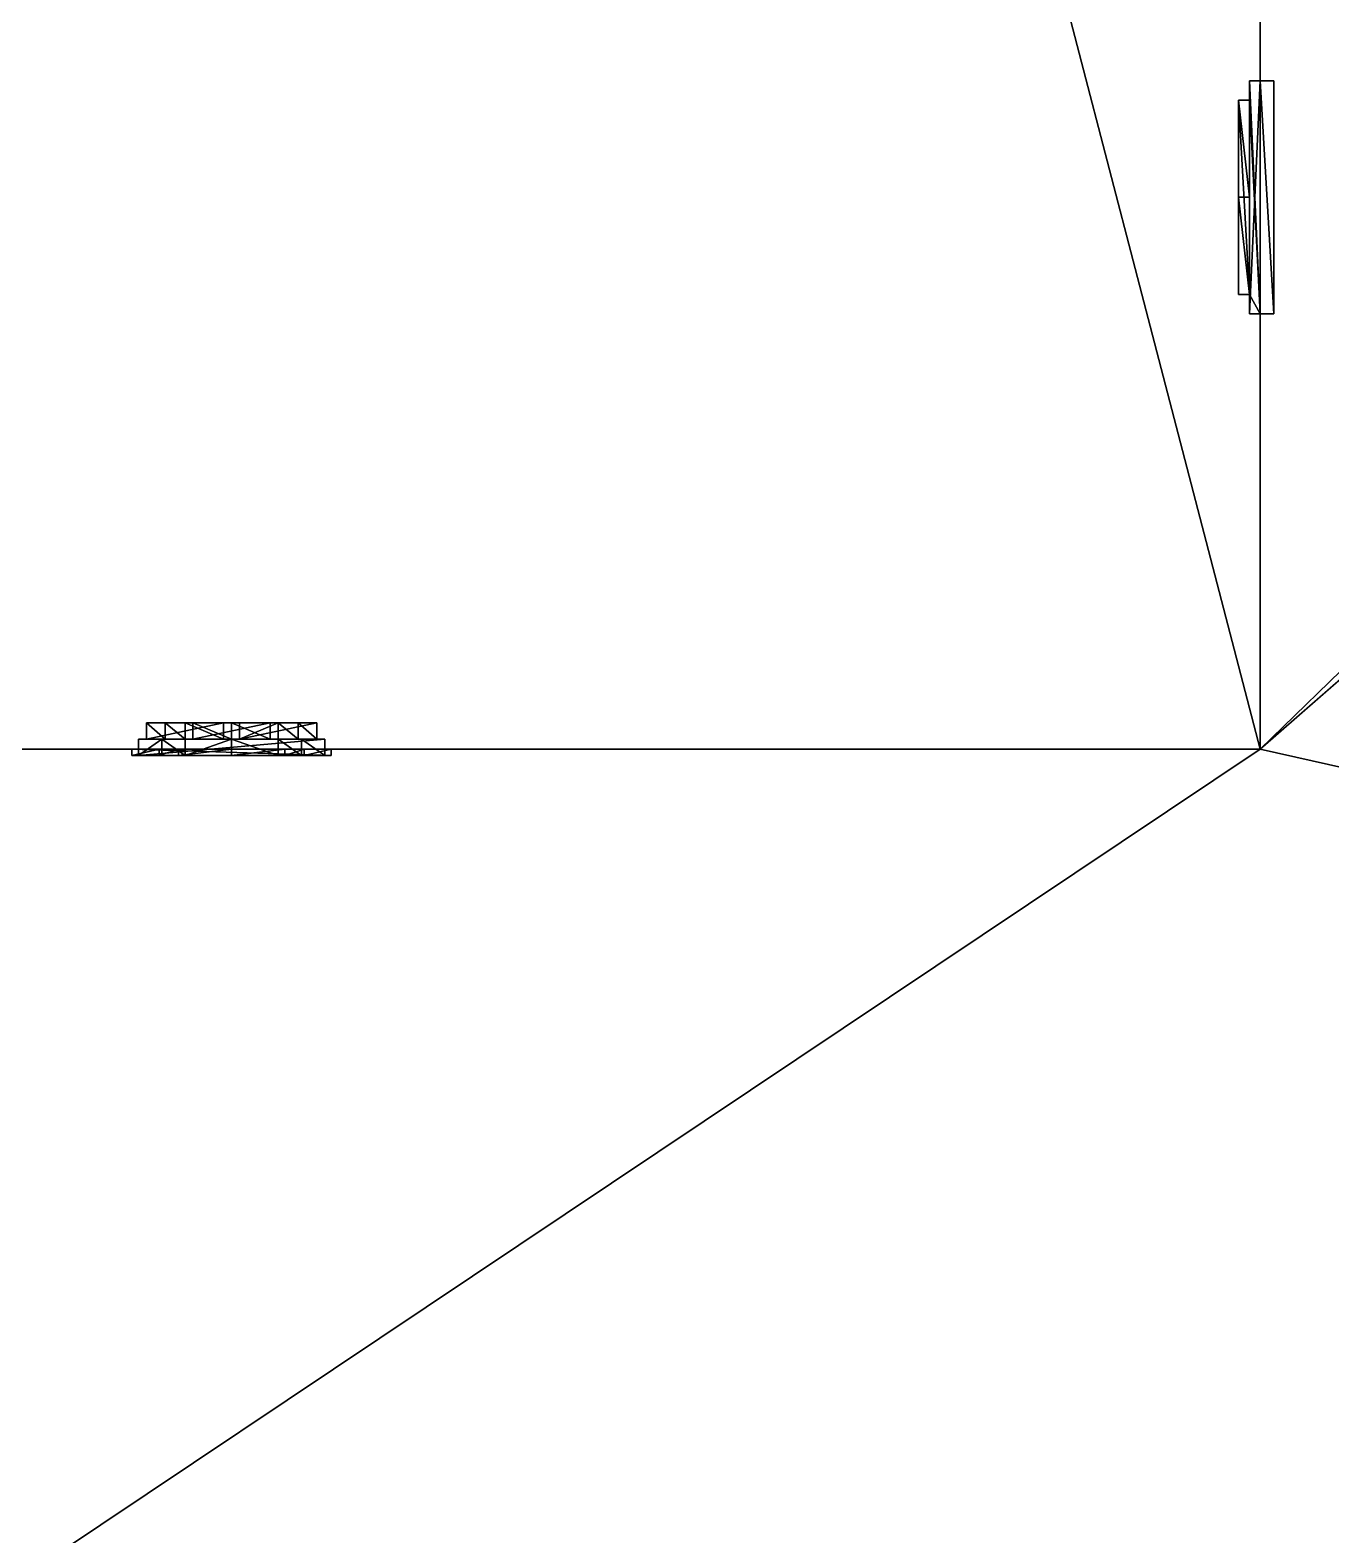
# Model space of a CAD drawing. Header units: metres. Extents: x -124 to 108, y 0 to 201.
# Drawn here: x 31.83 to 36.17, y 10.28 to 15.3 of the extents above; entities that cross this region are included whole.
import ezdxf

# ---------------------------------------------------------------- set-up
doc = ezdxf.new("R2010")
doc.units = ezdxf.units.M
doc.layers.get('0').update_dxf_attribs({"true_color": 0xff5454})

# ---------------------------------------------------------------- blocks, each defined once
blk = doc.blocks.new('door_ii')
for p, q in [((0, 2.0383), (0, 1.962)), ((0, 2.0383), (0, 2.0383, 0.046)), ((0, 1.962), (0, 2.0383, 0.046)), ((0.7777, 1.962), (0.7777, 2.0383)), ((0.7777, 2.0383), (0.7777, 2.0383, 0.046)), ((0.7777, 1.962), (0.7777, 2.0383, 0.046)), ((0.7777, 1.962, -0.0349), (0, 1.962, -0.0349)), ((0, 1.962, -0.0349), (0, 0, -0.0349)), ((0, 1.962), (0, 0)), ((0, 1.962), (0, 1.962, -0.0349)), ((0, 1.962), (0.7777, 1.962)), ((0.7777, 0, -0.0349), (0.7777, 1.962, -0.0349)), ((0.7777, 0), (0.7777, 1.962)), ((0.7777, 1.962), (0.7777, 1.962, -0.0349)), ((0.3889, 1.9314, -0.0714), (0.0643, 1.6068, -0.0714)), ((0.3889, 1.9314, -0.0349), (0.0643, 1.6068, -0.0349)), ((0.7134, 1.6068, -0.0714), (0.3889, 1.9314, -0.0714)), ((0.7134, 1.6068, -0.0349), (0.3889, 1.9314, -0.0349)), ((0.3889, 1.9314, -0.0714), (0.3889, 1.9314, -0.0349)), ((0.0643, 1.6068, -0.0714), (0.0643, 0, -0.0714)), ((0.0643, 1.6068, -0.0714), (0.0643, 1.6068, -0.0349)), ((0.0643, 1.6068, -0.0349), (0.0643, 0, -0.0349)), ((0.7134, 0, -0.0714), (0.7134, 1.6068, -0.0714)), ((0.7134, 0, -0.0349), (0.7134, 1.6068, -0.0349)), ((0.7134, 1.6068, -0.0714), (0.7134, 1.6068, -0.0349)), ((0, 0, -0.0349), (0.0643, 0, -0.0349)), ((0, 0), (0.7777, 0)), ((0, 0), (0, 0, -0.0349)), ((0.0643, 0, -0.0714), (0.0643, 0, -0.0349)), ((0.0643, 0, -0.0714), (0.7134, 0, -0.0714)), ((0.7134, 0, -0.0714), (0.7134, 0, -0.0349)), ((0.7134, 0, -0.0349), (0.7777, 0, -0.0349)), ((0.7777, 0), (0.7777, 0, -0.0349))]:
    blk.add_line(p, q)
at = {"color": 35, "true_color": 0x927150}
for p, q in [((0.7777, 2.0383), (0, 2.0383)), ((0.7777, 2.0383, 0.046), (0, 2.0383, 0.046))]:
    blk.add_line(p, q, dxfattribs=at)
at = {"color": 45, "true_color": 0xaa8f5f}
mesh = blk.add_polyface(dxfattribs=at)
corners = [(0, 2.0383), (0, 1.962), (0, 2.0383, 0.046)]
mesh.append_faces([[corners[k] for k in face] for face in [(0, 1, 2)]], dxfattribs={"color": 45})
mesh = blk.add_polyface(dxfattribs=at)
corners = [(0, 2.0383, 0.046), (0.7777, 2.0383), (0, 2.0383), (0.7777, 2.0383, 0.046)]
mesh.append_faces([[corners[k] for k in face] for face in [(0, 1, 2), (1, 0, 3)]], dxfattribs={"vtx0": -1, "color": 45})
at = {"color": 35, "true_color": 0x927150}
mesh = blk.add_polyface(dxfattribs=at)
corners = [(0.7777, 1.962), (0, 2.0383, 0.046), (0, 1.962), (0.7777, 2.0383, 0.046)]
mesh.append_faces([[corners[k] for k in face] for face in [(0, 1, 2), (1, 0, 3)]], dxfattribs={"vtx0": -1, "color": 35})
at = {"color": 45, "true_color": 0xaa8f5f}
mesh = blk.add_polyface(dxfattribs=at)
corners = [(0.7777, 2.0383, 0.046), (0.7777, 1.962), (0.7777, 2.0383)]
mesh.append_faces([[corners[k] for k in face] for face in [(0, 1, 2)]], dxfattribs={"color": 45})
mesh = blk.add_polyface(dxfattribs=at)
corners = [(0.7777, 0, -0.0349), (0.7134, 1.6068, -0.0349), (0.7134, 0, -0.0349), (0.0643, 0, -0.0349), (0, 1.962, -0.0349), (0, 0, -0.0349), (0.0643, 1.6068, -0.0349), (0.3889, 1.9314, -0.0349), (0.7777, 1.962, -0.0349)]
mesh.append_faces([[corners[k] for k in face] for face in [(0, 1, 2), (3, 4, 5)]], dxfattribs={"vtx0": -1, "color": 45})
mesh.append_faces([[corners[k] for k in face] for face in [(4, 7, 8), (8, 1, 0)]], dxfattribs={"vtx0": -1, "vtx1": -1, "color": 45})
mesh.append_faces([[corners[k] for k in face] for face in [(4, 3, 6), (4, 6, 7), (8, 7, 1)]], dxfattribs={"vtx0": -1, "vtx2": -1, "color": 45})
mesh = blk.add_polyface(dxfattribs=at)
corners = [(0.7777, 1.962), (0, 1.962, -0.0349), (0.7777, 1.962, -0.0349), (0, 1.962)]
mesh.append_faces([[corners[k] for k in face] for face in [(0, 1, 2), (1, 0, 3)]], dxfattribs={"vtx0": -1, "color": 45})
mesh = blk.add_polyface(dxfattribs=at)
corners = [(0, 1.962, -0.0349), (0, 0), (0, 0, -0.0349), (0, 1.962)]
mesh.append_faces([[corners[k] for k in face] for face in [(0, 1, 2), (1, 0, 3)]], dxfattribs={"vtx0": -1, "color": 45})
mesh = blk.add_polyface(dxfattribs=at)
corners = [(0.7777, 1.962), (0.7777, 0, -0.0349), (0.7777, 0), (0.7777, 1.962, -0.0349)]
mesh.append_faces([[corners[k] for k in face] for face in [(0, 1, 2), (1, 0, 3)]], dxfattribs={"vtx0": -1, "color": 45})
mesh = blk.add_polyface(dxfattribs=at)
corners = [(0.3889, 1.9314, -0.0714), (0.0643, 1.6068, -0.0349), (0.0643, 1.6068, -0.0714), (0.3889, 1.9314, -0.0349)]
mesh.append_faces([[corners[k] for k in face] for face in [(0, 1, 2), (1, 0, 3)]], dxfattribs={"vtx0": -1, "color": 45})
at = {"color": 28, "true_color": 0x130f0a}
mesh = blk.add_polyface(dxfattribs=at)
corners = [(0.7134, 0, -0.0714), (0.0643, 1.6068, -0.0714), (0.0643, 0, -0.0714), (0.3889, 1.9314, -0.0714), (0.7134, 1.6068, -0.0714)]
mesh.append_faces([[corners[k] for k in face] for face in [(0, 1, 2), (3, 0, 4)]], dxfattribs={"vtx0": -1, "color": 28})
mesh.append_faces([[corners[k] for k in face] for face in [(1, 0, 3)]], dxfattribs={"vtx0": -1, "vtx1": -1, "color": 28})
at = {"color": 45, "true_color": 0xaa8f5f}
mesh = blk.add_polyface(dxfattribs=at)
corners = [(0.3889, 1.9314, -0.0349), (0.7134, 1.6068, -0.0714), (0.7134, 1.6068, -0.0349), (0.3889, 1.9314, -0.0714)]
mesh.append_faces([[corners[k] for k in face] for face in [(0, 1, 2), (1, 0, 3)]], dxfattribs={"vtx0": -1, "color": 45})
mesh = blk.add_polyface(dxfattribs=at)
corners = [(0.0643, 1.6068, -0.0714), (0.0643, 0, -0.0349), (0.0643, 0, -0.0714), (0.0643, 1.6068, -0.0349)]
mesh.append_faces([[corners[k] for k in face] for face in [(0, 1, 2), (1, 0, 3)]], dxfattribs={"vtx0": -1, "color": 45})
mesh = blk.add_polyface(dxfattribs=at)
corners = [(0.7134, 1.6068, -0.0349), (0.7134, 0, -0.0714), (0.7134, 0, -0.0349), (0.7134, 1.6068, -0.0714)]
mesh.append_faces([[corners[k] for k in face] for face in [(0, 1, 2), (1, 0, 3)]], dxfattribs={"vtx0": -1, "color": 45})
mesh = blk.add_polyface(dxfattribs=at)
corners = [(0, 0), (0.0643, 0, -0.0349), (0, 0, -0.0349), (0.7134, 0, -0.0349), (0.7777, 0, -0.0349), (0.7777, 0), (0.7134, 0, -0.0714), (0.0643, 0, -0.0714)]
mesh.append_faces([[corners[k] for k in face] for face in [(0, 1, 2), (4, 0, 5), (1, 6, 7)]], dxfattribs={"vtx0": -1, "color": 45})
mesh.append_faces([[corners[k] for k in face] for face in [(3, 0, 4), (6, 1, 3)]], dxfattribs={"vtx0": -1, "vtx1": -1, "color": 45})
mesh.append_faces([[corners[k] for k in face] for face in [(1, 0, 3)]], dxfattribs={"vtx0": -1, "vtx1": -1, "vtx2": -1, "color": 45})
blk = doc.blocks.new('window_i')
for p, q in [((0.3326, 1.5005, 0.0217), (0.1553, 1.3478, 0.0217)), ((0.3326, 1.5005), (0.1553, 1.3478)), ((0.1773, 1.3377, 0.0217), (0.3326, 1.4714, 0.0217)), ((0.1773, 1.3377, -0.0332), (0.3326, 1.4714, -0.0332)), ((0.5099, 1.3478, 0.0217), (0.3326, 1.5005, 0.0217)), ((0.5099, 1.3478), (0.3326, 1.5005)), ((0.3326, 1.5005), (0.3326, 1.5005, 0.0217)), ((0.3326, 1.4714, 0.0217), (0.4879, 1.3377, 0.0217)), ((0.3326, 1.4714, 0.0217), (0.3326, 1.4714, -0.0332)), ((0.3326, 1.4714, -0.0332), (0.4879, 1.3377, -0.0332)), ((0.3326, 1.4364, -0.0881), (0.2038, 1.3256, -0.0881)), ((0.3326, 1.4364, -0.0332), (0.2038, 1.3256, -0.0332)), ((0.4614, 1.3256, -0.0332), (0.3326, 1.4364, -0.0332)), ((0.3326, 1.4364, -0.0332), (0.3326, 1.4364, -0.0881)), ((0.4614, 1.3256, -0.0881), (0.3326, 1.4364, -0.0881)), ((0.1553, 1.3478, 0.0217), (0.1553, 1.1242, 0.0217)), ((0.1553, 1.3478), (0.1553, 1.1242)), ((0.1553, 1.3478), (0.1553, 1.3478, 0.0217)), ((0.1773, 1.3377, 0.0217), (0.1773, 1.1022, 0.0217)), ((0.1773, 1.3377, 0.0217), (0.1773, 1.3377, -0.0332)), ((0.1773, 1.3377, -0.0332), (0.1773, 1.1022, -0.0332)), ((0.2038, 1.3256, -0.0881), (0.2038, 1.1287, -0.0881)), ((0.2038, 1.3256, -0.0332), (0.2038, 1.1287, -0.0332)), ((0.2038, 1.3256, -0.0332), (0.2038, 1.3256, -0.0881)), ((0.4614, 1.3256, -0.0332), (0.4614, 1.3256, -0.0881)), ((0.4614, 1.1287, -0.0332), (0.4614, 1.3256, -0.0332)), ((0.4614, 1.1287, -0.0881), (0.4614, 1.3256, -0.0881)), ((0.4879, 1.1022, 0.0217), (0.4879, 1.3377, 0.0217)), ((0.4879, 1.3377, 0.0217), (0.4879, 1.3377, -0.0332)), ((0.4879, 1.1022, -0.0332), (0.4879, 1.3377, -0.0332)), ((0.5099, 1.1242, 0.0217), (0.5099, 1.3478, 0.0217)), ((0.5099, 1.1242), (0.5099, 1.3478)), ((0.5099, 1.3478), (0.5099, 1.3478, 0.0217)), ((0.0905, 1.1242), (0, 1.0337)), ((0.0905, 1.1242, 0.0217), (0, 1.0337, 0.0217)), ((0.0905, 1.1242), (0.0905, 1.1242, 0.0217)), ((0.1553, 1.1242), (0.0905, 1.1242)), ((0.1553, 1.1242, 0.0217), (0.0905, 1.1242, 0.0217)), ((0.1553, 1.1242), (0.1553, 1.1242, 0.0217)), ((0.2038, 1.1287, -0.0332), (0.4614, 1.1287, -0.0332)), ((0.2038, 1.1287, -0.0881), (0.4614, 1.1287, -0.0881)), ((0.2038, 1.1287, -0.0332), (0.2038, 1.1287, -0.0881)), ((0.4614, 1.1287, -0.0332), (0.4614, 1.1287, -0.0881)), ((0.5747, 1.1242, 0.0217), (0.5099, 1.1242, 0.0217)), ((0.5099, 1.1242), (0.5099, 1.1242, 0.0217)), ((0.5747, 1.1242), (0.5099, 1.1242)), ((0.6652, 1.0337, 0.0217), (0.5747, 1.1242, 0.0217)), ((0.5747, 1.1242), (0.5747, 1.1242, 0.0217)), ((0.6652, 1.0337), (0.5747, 1.1242)), ((0.0997, 1.1022, 0.0217), (0.022, 1.0246, 0.0217)), ((0.0997, 1.1022, -0.0332), (0.022, 1.0246, -0.0332)), ((0.1106, 1.0757, -0.0881), (0.0485, 1.0136, -0.0881)), ((0.1106, 1.0757, -0.0332), (0.0485, 1.0136, -0.0332)), ((0.1773, 1.1022, 0.0217), (0.0997, 1.1022, 0.0217)), ((0.1773, 1.1022, -0.0332), (0.0997, 1.1022, -0.0332)), ((0.0997, 1.1022, 0.0217), (0.0997, 1.1022, -0.0332)), ((0.1773, 1.0757, -0.0332), (0.1106, 1.0757, -0.0332)), ((0.1106, 1.0757, -0.0332), (0.1106, 1.0757, -0.0881)), ((0.1773, 1.0757, -0.0881), (0.1106, 1.0757, -0.0881)), ((0.1773, 1.1022, 0.0217), (0.1773, 1.1022, -0.0332)), ((0.1773, 1.0757, -0.0332), (0.1773, 1.0757, -0.0881)), ((0.3061, 1.0757, -0.0881), (0.1773, 1.0757, -0.0881)), ((0.3061, 1.0757, -0.0332), (0.1773, 1.0757, -0.0332)), ((0.3061, 0.1236, -0.0881), (0.3061, 1.0757, -0.0881)), ((0.3061, 1.0757, -0.0332), (0.3061, 1.0757, -0.0881)), ((0.3061, 0.1236, -0.0332), (0.3061, 1.0757, -0.0332)), ((0.3591, 1.0757, -0.0881), (0.3591, 0.1236, -0.0881)), ((0.3591, 1.0757, -0.0332), (0.3591, 1.0757, -0.0881)), ((0.4879, 1.0757, -0.0881), (0.3591, 1.0757, -0.0881)), ((0.4879, 1.0757, -0.0332), (0.3591, 1.0757, -0.0332)), ((0.5656, 1.1022, 0.0217), (0.4879, 1.1022, 0.0217)), ((0.4879, 1.1022, 0.0217), (0.4879, 1.1022, -0.0332)), ((0.5656, 1.1022, -0.0332), (0.4879, 1.1022, -0.0332)), ((0.5546, 1.0757, -0.0881), (0.4879, 1.0757, -0.0881)), ((0.4879, 1.0757, -0.0332), (0.4879, 1.0757, -0.0881)), ((0.5546, 1.0757, -0.0332), (0.4879, 1.0757, -0.0332)), ((0.6167, 1.0136, -0.0332), (0.5546, 1.0757, -0.0332)), ((0.5546, 1.0757, -0.0332), (0.5546, 1.0757, -0.0881)), ((0.6167, 1.0136, -0.0881), (0.5546, 1.0757, -0.0881)), ((0.5656, 1.1022, 0.0217), (0.6432, 1.0246, 0.0217)), ((0.5656, 1.1022, 0.0217), (0.5656, 1.1022, -0.0332)), ((0.5656, 1.1022, -0.0332), (0.6432, 1.0246, -0.0332)), ((0, 1.0337), (0, 1.0337, 0.0217)), ((0, 1.0337, 0.0217), (0, 0, 0.0217)), ((0, 1.0337), (0, 0)), ((0.022, 1.0246, 0.0217), (0.022, 0.0971, 0.0217)), ((0.022, 1.0246, 0.0217), (0.022, 1.0246, -0.0332)), ((0.022, 1.0246, -0.0332), (0.022, 0.0971, -0.0332)), ((0.0485, 1.0136, -0.0881), (0.0485, 0.1236, -0.0881)), ((0.0485, 1.0136, -0.0332), (0.0485, 1.0136, -0.0881)), ((0.0485, 1.0136, -0.0332), (0.0485, 0.1236, -0.0332)), ((0.6167, 1.0136, -0.0332), (0.6167, 1.0136, -0.0881)), ((0.6167, 0.1236, -0.0332), (0.6167, 1.0136, -0.0332)), ((0.6167, 0.1236, -0.0881), (0.6167, 1.0136, -0.0881)), ((0.6432, 0.0971, 0.0217), (0.6432, 1.0246, 0.0217)), ((0.6432, 1.0246, 0.0217), (0.6432, 1.0246, -0.0332)), ((0.6432, 0.0971, -0.0332), (0.6432, 1.0246, -0.0332)), ((0.6652, 0, 0.0217), (0.6652, 1.0337, 0.0217)), ((0.6652, 0), (0.6652, 1.0337)), ((0.6652, 1.0337), (0.6652, 1.0337, 0.0217)), ((0.0485, 0.1236, -0.0881), (0.3061, 0.1236, -0.0881)), ((0.0485, 0.1236, -0.0332), (0.3061, 0.1236, -0.0332)), ((0.0485, 0.1236, -0.0332), (0.0485, 0.1236, -0.0881)), ((0.3061, 0.1236, -0.0332), (0.3061, 0.1236, -0.0881)), ((0.3591, 0.1236, -0.0332), (0.3591, 0.1236, -0.0881)), ((0.3591, 0.1236, -0.0881), (0.6167, 0.1236, -0.0881)), ((0.3591, 0.1236, -0.0332), (0.6167, 0.1236, -0.0332)), ((0.6167, 0.1236, -0.0332), (0.6167, 0.1236, -0.0881)), ((0.022, 0.0971, 0.0217), (0.6432, 0.0971, 0.0217)), ((0.022, 0.0971, 0.0217), (0.022, 0.0971, -0.0332)), ((0.022, 0.0971, -0.0332), (0.6432, 0.0971, -0.0332)), ((0.6432, 0.0971, 0.0217), (0.6432, 0.0971, -0.0332)), ((0, 0, 0.0217), (0.6652, 0, 0.0217)), ((0, 0), (0, 0, 0.0217)), ((0, 0), (0.6652, 0)), ((0.6652, 0), (0.6652, 0, 0.0217))]:
    blk.add_line(p, q)
at = {"color": 29, "true_color": 0x423123}
blk.add_line((0.3591, 1.0757, -0.0332), (0.3591, 0.1236, -0.0332), dxfattribs=at)
at = {"color": 45, "true_color": 0xaa8f5f}
mesh = blk.add_polyface(dxfattribs=at)
corners = [(0, 0, 0.0217), (0.022, 0.0971, 0.0217), (0, 1.0337, 0.0217), (0.6652, 0, 0.0217), (0.6432, 0.0971, 0.0217), (0.6432, 1.0246, 0.0217), (0.4879, 1.1022, 0.0217), (0.5099, 1.1242, 0.0217), (0.4879, 1.3377, 0.0217), (0.5656, 1.1022, 0.0217), (0.5747, 1.1242, 0.0217), (0.6652, 1.0337, 0.0217), (0.022, 1.0246, 0.0217), (0.0905, 1.1242, 0.0217), (0.0997, 1.1022, 0.0217), (0.1553, 1.1242, 0.0217), (0.1773, 1.1022, 0.0217), (0.1553, 1.3478, 0.0217), (0.1773, 1.3377, 0.0217), (0.3326, 1.5005, 0.0217), (0.3326, 1.4714, 0.0217), (0.5099, 1.3478, 0.0217)]
mesh.append_faces([[corners[k] for k in face] for face in [(0, 1, 2), (1, 3, 4), (4, 3, 5), (6, 7, 8), (7, 9, 10), (10, 5, 11), (11, 5, 3), (2, 12, 13), (12, 2, 1), (13, 14, 15), (15, 16, 17), (17, 18, 19), (19, 8, 21), (21, 8, 7)]], dxfattribs={"vtx0": -1, "vtx1": -1, "color": 45})
mesh.append_faces([[corners[k] for k in face] for face in [(1, 0, 3), (7, 6, 9), (10, 9, 5), (13, 12, 14), (15, 14, 16), (17, 16, 18), (19, 18, 20), (19, 20, 8)]], dxfattribs={"vtx0": -1, "vtx2": -1, "color": 45})
at = {"color": 29, "true_color": 0x423123}
mesh = blk.add_polyface(dxfattribs=at)
corners = [(0.0485, 1.0136, -0.0332), (0.0997, 1.1022, -0.0332), (0.022, 1.0246, -0.0332), (0.1106, 1.0757, -0.0332), (0.1773, 1.1022, -0.0332), (0.1773, 1.0757, -0.0332), (0.3061, 1.0757, -0.0332), (0.2038, 1.1287, -0.0332), (0.1773, 1.3377, -0.0332), (0.4614, 1.1287, -0.0332), (0.3591, 1.0757, -0.0332), (0.3591, 0.1236, -0.0332), (0.4879, 1.0757, -0.0332), (0.4614, 1.3256, -0.0332), (0.022, 0.0971, -0.0332), (0.0485, 0.1236, -0.0332), (0.6432, 0.0971, -0.0332), (0.3061, 0.1236, -0.0332), (0.6167, 0.1236, -0.0332), (0.6167, 1.0136, -0.0332), (0.5546, 1.0757, -0.0332), (0.4879, 1.1022, -0.0332), (0.5656, 1.1022, -0.0332), (0.6432, 1.0246, -0.0332), (0.2038, 1.3256, -0.0332), (0.3326, 1.4714, -0.0332), (0.3326, 1.4364, -0.0332), (0.4879, 1.3377, -0.0332)]
mesh.append_faces([[corners[k] for k in face] for face in [(1, 3, 4), (4, 7, 8), (7, 6, 9), (10, 6, 11), (9, 12, 13), (14, 15, 2), (15, 16, 17), (17, 11, 6), (11, 16, 18), (18, 16, 19), (20, 21, 12), (21, 20, 22), (22, 19, 23), (23, 19, 16), (8, 24, 25), (24, 8, 7), (25, 13, 27), (27, 12, 21)]], dxfattribs={"vtx0": -1, "vtx1": -1, "color": 29})
mesh.append_faces([[corners[k] for k in face] for face in [(4, 6, 7), (9, 6, 10), (17, 16, 11), (27, 13, 12)]], dxfattribs={"vtx0": -1, "vtx1": -1, "vtx2": -1, "color": 29})
mesh.append_faces([[corners[k] for k in face] for face in [(0, 1, 2), (1, 0, 3), (4, 3, 5), (4, 5, 6), (9, 10, 12), (15, 14, 16), (2, 15, 0), (22, 20, 19), (25, 24, 26), (25, 26, 13)]], dxfattribs={"vtx0": -1, "vtx2": -1, "color": 29})
at = {"color": 45, "true_color": 0xaa8f5f}
mesh = blk.add_polyface(dxfattribs=at)
corners = [(0.1553, 1.3478, 0.0217), (0.3326, 1.5005), (0.1553, 1.3478), (0.3326, 1.5005, 0.0217)]
mesh.append_faces([[corners[k] for k in face] for face in [(0, 1, 2), (1, 0, 3)]], dxfattribs={"vtx0": -1, "color": 45})
mesh = blk.add_polyface(dxfattribs=at)
corners = [(0.3326, 1.4714, -0.0332), (0.1773, 1.3377, 0.0217), (0.1773, 1.3377, -0.0332), (0.3326, 1.4714, 0.0217)]
mesh.append_faces([[corners[k] for k in face] for face in [(0, 1, 2), (1, 0, 3)]], dxfattribs={"vtx0": -1, "color": 45})
mesh = blk.add_polyface(dxfattribs=at)
corners = [(0.3326, 1.5005, 0.0217), (0.5099, 1.3478), (0.3326, 1.5005), (0.5099, 1.3478, 0.0217)]
mesh.append_faces([[corners[k] for k in face] for face in [(0, 1, 2), (1, 0, 3)]], dxfattribs={"vtx0": -1, "color": 45})
mesh = blk.add_polyface(dxfattribs=at)
corners = [(0.4879, 1.3377, 0.0217), (0.3326, 1.4714, -0.0332), (0.4879, 1.3377, -0.0332), (0.3326, 1.4714, 0.0217)]
mesh.append_faces([[corners[k] for k in face] for face in [(0, 1, 2), (1, 0, 3)]], dxfattribs={"vtx0": -1, "color": 45})
at = {"color": 28, "true_color": 0x130f0a}
mesh = blk.add_polyface(dxfattribs=at)
corners = [(0.4614, 1.1287, -0.0881), (0.2038, 1.3256, -0.0881), (0.2038, 1.1287, -0.0881), (0.3326, 1.4364, -0.0881), (0.4614, 1.3256, -0.0881)]
mesh.append_faces([[corners[k] for k in face] for face in [(0, 1, 2), (3, 0, 4)]], dxfattribs={"vtx0": -1, "color": 28})
mesh.append_faces([[corners[k] for k in face] for face in [(1, 0, 3)]], dxfattribs={"vtx0": -1, "vtx1": -1, "color": 28})
at = {"color": 29, "true_color": 0x423123}
mesh = blk.add_polyface(dxfattribs=at)
corners = [(0.3326, 1.4364, -0.0332), (0.2038, 1.3256, -0.0881), (0.3326, 1.4364, -0.0881), (0.2038, 1.3256, -0.0332)]
mesh.append_faces([[corners[k] for k in face] for face in [(0, 1, 2), (1, 0, 3)]], dxfattribs={"vtx0": -1, "color": 29})
mesh = blk.add_polyface(dxfattribs=at)
corners = [(0.4614, 1.3256, -0.0332), (0.3326, 1.4364, -0.0881), (0.4614, 1.3256, -0.0881), (0.3326, 1.4364, -0.0332)]
mesh.append_faces([[corners[k] for k in face] for face in [(0, 1, 2), (1, 0, 3)]], dxfattribs={"vtx0": -1, "color": 29})
at = {"color": 45, "true_color": 0xaa8f5f}
mesh = blk.add_polyface(dxfattribs=at)
corners = [(0.1553, 1.3478, 0.0217), (0.1553, 1.1242), (0.1553, 1.1242, 0.0217), (0.1553, 1.3478)]
mesh.append_faces([[corners[k] for k in face] for face in [(0, 1, 2), (1, 0, 3)]], dxfattribs={"vtx0": -1, "color": 45})
mesh = blk.add_polyface(dxfattribs=at)
corners = [(0.1773, 1.3377, -0.0332), (0.1773, 1.1022, 0.0217), (0.1773, 1.1022, -0.0332), (0.1773, 1.3377, 0.0217)]
mesh.append_faces([[corners[k] for k in face] for face in [(0, 1, 2), (1, 0, 3)]], dxfattribs={"vtx0": -1, "color": 45})
at = {"color": 29, "true_color": 0x423123}
mesh = blk.add_polyface(dxfattribs=at)
corners = [(0.2038, 1.3256, -0.0881), (0.2038, 1.1287, -0.0332), (0.2038, 1.1287, -0.0881), (0.2038, 1.3256, -0.0332)]
mesh.append_faces([[corners[k] for k in face] for face in [(0, 1, 2), (1, 0, 3)]], dxfattribs={"vtx0": -1, "color": 29})
mesh = blk.add_polyface(dxfattribs=at)
corners = [(0.4614, 1.3256, -0.0332), (0.4614, 1.1287, -0.0881), (0.4614, 1.1287, -0.0332), (0.4614, 1.3256, -0.0881)]
mesh.append_faces([[corners[k] for k in face] for face in [(0, 1, 2), (1, 0, 3)]], dxfattribs={"vtx0": -1, "color": 29})
at = {"color": 45, "true_color": 0xaa8f5f}
mesh = blk.add_polyface(dxfattribs=at)
corners = [(0.4879, 1.3377, 0.0217), (0.4879, 1.1022, -0.0332), (0.4879, 1.1022, 0.0217), (0.4879, 1.3377, -0.0332)]
mesh.append_faces([[corners[k] for k in face] for face in [(0, 1, 2), (1, 0, 3)]], dxfattribs={"vtx0": -1, "color": 45})
mesh = blk.add_polyface(dxfattribs=at)
corners = [(0.5099, 1.3478), (0.5099, 1.1242, 0.0217), (0.5099, 1.1242), (0.5099, 1.3478, 0.0217)]
mesh.append_faces([[corners[k] for k in face] for face in [(0, 1, 2), (1, 0, 3)]], dxfattribs={"vtx0": -1, "color": 45})
mesh = blk.add_polyface(dxfattribs=at)
corners = [(0, 1.0337, 0.0217), (0.0905, 1.1242), (0, 1.0337), (0.0905, 1.1242, 0.0217)]
mesh.append_faces([[corners[k] for k in face] for face in [(0, 1, 2), (1, 0, 3)]], dxfattribs={"vtx0": -1, "color": 45})
mesh = blk.add_polyface(dxfattribs=at)
corners = [(0.0905, 1.1242, 0.0217), (0.1553, 1.1242), (0.0905, 1.1242), (0.1553, 1.1242, 0.0217)]
mesh.append_faces([[corners[k] for k in face] for face in [(0, 1, 2), (1, 0, 3)]], dxfattribs={"vtx0": -1, "color": 45})
at = {"color": 29, "true_color": 0x423123}
mesh = blk.add_polyface(dxfattribs=at)
corners = [(0.2038, 1.1287, -0.0332), (0.4614, 1.1287, -0.0881), (0.2038, 1.1287, -0.0881), (0.4614, 1.1287, -0.0332)]
mesh.append_faces([[corners[k] for k in face] for face in [(0, 1, 2), (1, 0, 3)]], dxfattribs={"vtx0": -1, "color": 29})
at = {"color": 45, "true_color": 0xaa8f5f}
mesh = blk.add_polyface(dxfattribs=at)
corners = [(0.5099, 1.1242, 0.0217), (0.5747, 1.1242), (0.5099, 1.1242), (0.5747, 1.1242, 0.0217)]
mesh.append_faces([[corners[k] for k in face] for face in [(0, 1, 2), (1, 0, 3)]], dxfattribs={"vtx0": -1, "color": 45})
mesh = blk.add_polyface(dxfattribs=at)
corners = [(0.5747, 1.1242, 0.0217), (0.6652, 1.0337), (0.5747, 1.1242), (0.6652, 1.0337, 0.0217)]
mesh.append_faces([[corners[k] for k in face] for face in [(0, 1, 2), (1, 0, 3)]], dxfattribs={"vtx0": -1, "color": 45})
mesh = blk.add_polyface(dxfattribs=at)
corners = [(0.0997, 1.1022, -0.0332), (0.022, 1.0246, 0.0217), (0.022, 1.0246, -0.0332), (0.0997, 1.1022, 0.0217)]
mesh.append_faces([[corners[k] for k in face] for face in [(0, 1, 2), (1, 0, 3)]], dxfattribs={"vtx0": -1, "color": 45})
at = {"color": 28, "true_color": 0x130f0a}
mesh = blk.add_polyface(dxfattribs=at)
corners = [(0.3061, 0.1236, -0.0881), (0.0485, 1.0136, -0.0881), (0.0485, 0.1236, -0.0881), (0.1106, 1.0757, -0.0881), (0.1773, 1.0757, -0.0881), (0.3061, 1.0757, -0.0881)]
mesh.append_faces([[corners[k] for k in face] for face in [(0, 1, 2), (4, 0, 5)]], dxfattribs={"vtx0": -1, "color": 28})
mesh.append_faces([[corners[k] for k in face] for face in [(1, 0, 3), (3, 0, 4)]], dxfattribs={"vtx0": -1, "vtx1": -1, "color": 28})
at = {"color": 29, "true_color": 0x423123}
mesh = blk.add_polyface(dxfattribs=at)
corners = [(0.1106, 1.0757, -0.0332), (0.0485, 1.0136, -0.0881), (0.1106, 1.0757, -0.0881), (0.0485, 1.0136, -0.0332)]
mesh.append_faces([[corners[k] for k in face] for face in [(0, 1, 2), (1, 0, 3)]], dxfattribs={"vtx0": -1, "color": 29})
at = {"color": 45, "true_color": 0xaa8f5f}
mesh = blk.add_polyface(dxfattribs=at)
corners = [(0.1773, 1.1022, 0.0217), (0.0997, 1.1022, -0.0332), (0.1773, 1.1022, -0.0332), (0.0997, 1.1022, 0.0217)]
mesh.append_faces([[corners[k] for k in face] for face in [(0, 1, 2), (1, 0, 3)]], dxfattribs={"vtx0": -1, "color": 45})
at = {"color": 29, "true_color": 0x423123}
mesh = blk.add_polyface(dxfattribs=at)
corners = [(0.1773, 1.0757, -0.0332), (0.1106, 1.0757, -0.0881), (0.1773, 1.0757, -0.0881), (0.1106, 1.0757, -0.0332)]
mesh.append_faces([[corners[k] for k in face] for face in [(0, 1, 2), (1, 0, 3)]], dxfattribs={"vtx0": -1, "color": 29})
mesh = blk.add_polyface(dxfattribs=at)
corners = [(0.3061, 1.0757, -0.0332), (0.1773, 1.0757, -0.0881), (0.3061, 1.0757, -0.0881), (0.1773, 1.0757, -0.0332)]
mesh.append_faces([[corners[k] for k in face] for face in [(0, 1, 2), (1, 0, 3)]], dxfattribs={"vtx0": -1, "color": 29})
mesh = blk.add_polyface(dxfattribs=at)
corners = [(0.3061, 1.0757, -0.0332), (0.3061, 0.1236, -0.0881), (0.3061, 0.1236, -0.0332), (0.3061, 1.0757, -0.0881)]
mesh.append_faces([[corners[k] for k in face] for face in [(0, 1, 2), (1, 0, 3)]], dxfattribs={"vtx0": -1, "color": 29})
mesh = blk.add_polyface(dxfattribs=at)
corners = [(0.3591, 1.0757, -0.0881), (0.3591, 0.1236, -0.0332), (0.3591, 0.1236, -0.0881), (0.3591, 1.0757, -0.0332)]
mesh.append_faces([[corners[k] for k in face] for face in [(0, 1, 2), (1, 0, 3)]], dxfattribs={"vtx0": -1, "color": 29})
at = {"color": 28, "true_color": 0x130f0a}
mesh = blk.add_polyface(dxfattribs=at)
corners = [(0.6167, 0.1236, -0.0881), (0.3591, 1.0757, -0.0881), (0.3591, 0.1236, -0.0881), (0.4879, 1.0757, -0.0881), (0.5546, 1.0757, -0.0881), (0.6167, 1.0136, -0.0881)]
mesh.append_faces([[corners[k] for k in face] for face in [(0, 1, 2), (4, 0, 5)]], dxfattribs={"vtx0": -1, "color": 28})
mesh.append_faces([[corners[k] for k in face] for face in [(1, 0, 3), (3, 0, 4)]], dxfattribs={"vtx0": -1, "vtx1": -1, "color": 28})
at = {"color": 29, "true_color": 0x423123}
mesh = blk.add_polyface(dxfattribs=at)
corners = [(0.4879, 1.0757, -0.0881), (0.3591, 1.0757, -0.0332), (0.3591, 1.0757, -0.0881), (0.4879, 1.0757, -0.0332)]
mesh.append_faces([[corners[k] for k in face] for face in [(0, 1, 2), (1, 0, 3)]], dxfattribs={"vtx0": -1, "color": 29})
at = {"color": 45, "true_color": 0xaa8f5f}
mesh = blk.add_polyface(dxfattribs=at)
corners = [(0.5656, 1.1022, 0.0217), (0.4879, 1.1022, -0.0332), (0.5656, 1.1022, -0.0332), (0.4879, 1.1022, 0.0217)]
mesh.append_faces([[corners[k] for k in face] for face in [(0, 1, 2), (1, 0, 3)]], dxfattribs={"vtx0": -1, "color": 45})
at = {"color": 29, "true_color": 0x423123}
mesh = blk.add_polyface(dxfattribs=at)
corners = [(0.5546, 1.0757, -0.0332), (0.4879, 1.0757, -0.0881), (0.5546, 1.0757, -0.0881), (0.4879, 1.0757, -0.0332)]
mesh.append_faces([[corners[k] for k in face] for face in [(0, 1, 2), (1, 0, 3)]], dxfattribs={"vtx0": -1, "color": 29})
mesh = blk.add_polyface(dxfattribs=at)
corners = [(0.6167, 1.0136, -0.0332), (0.5546, 1.0757, -0.0881), (0.6167, 1.0136, -0.0881), (0.5546, 1.0757, -0.0332)]
mesh.append_faces([[corners[k] for k in face] for face in [(0, 1, 2), (1, 0, 3)]], dxfattribs={"vtx0": -1, "color": 29})
at = {"color": 45, "true_color": 0xaa8f5f}
mesh = blk.add_polyface(dxfattribs=at)
corners = [(0.6432, 1.0246, 0.0217), (0.5656, 1.1022, -0.0332), (0.6432, 1.0246, -0.0332), (0.5656, 1.1022, 0.0217)]
mesh.append_faces([[corners[k] for k in face] for face in [(0, 1, 2), (1, 0, 3)]], dxfattribs={"vtx0": -1, "color": 45})
mesh = blk.add_polyface(dxfattribs=at)
corners = [(0, 1.0337, 0.0217), (0, 0), (0, 0, 0.0217), (0, 1.0337)]
mesh.append_faces([[corners[k] for k in face] for face in [(0, 1, 2), (1, 0, 3)]], dxfattribs={"vtx0": -1, "color": 45})
mesh = blk.add_polyface(dxfattribs=at)
corners = [(0.022, 1.0246, -0.0332), (0.022, 0.0971, 0.0217), (0.022, 0.0971, -0.0332), (0.022, 1.0246, 0.0217)]
mesh.append_faces([[corners[k] for k in face] for face in [(0, 1, 2), (1, 0, 3)]], dxfattribs={"vtx0": -1, "color": 45})
at = {"color": 29, "true_color": 0x423123}
mesh = blk.add_polyface(dxfattribs=at)
corners = [(0.0485, 1.0136, -0.0881), (0.0485, 0.1236, -0.0332), (0.0485, 0.1236, -0.0881), (0.0485, 1.0136, -0.0332)]
mesh.append_faces([[corners[k] for k in face] for face in [(0, 1, 2), (1, 0, 3)]], dxfattribs={"vtx0": -1, "color": 29})
mesh = blk.add_polyface(dxfattribs=at)
corners = [(0.6167, 1.0136, -0.0332), (0.6167, 0.1236, -0.0881), (0.6167, 0.1236, -0.0332), (0.6167, 1.0136, -0.0881)]
mesh.append_faces([[corners[k] for k in face] for face in [(0, 1, 2), (1, 0, 3)]], dxfattribs={"vtx0": -1, "color": 29})
at = {"color": 45, "true_color": 0xaa8f5f}
mesh = blk.add_polyface(dxfattribs=at)
corners = [(0.6432, 1.0246, 0.0217), (0.6432, 0.0971, -0.0332), (0.6432, 0.0971, 0.0217), (0.6432, 1.0246, -0.0332)]
mesh.append_faces([[corners[k] for k in face] for face in [(0, 1, 2), (1, 0, 3)]], dxfattribs={"vtx0": -1, "color": 45})
mesh = blk.add_polyface(dxfattribs=at)
corners = [(0.6652, 1.0337), (0.6652, 0, 0.0217), (0.6652, 0), (0.6652, 1.0337, 0.0217)]
mesh.append_faces([[corners[k] for k in face] for face in [(0, 1, 2), (1, 0, 3)]], dxfattribs={"vtx0": -1, "color": 45})
at = {"color": 29, "true_color": 0x423123}
mesh = blk.add_polyface(dxfattribs=at)
corners = [(0.0485, 0.1236, -0.0332), (0.3061, 0.1236, -0.0881), (0.0485, 0.1236, -0.0881), (0.3061, 0.1236, -0.0332)]
mesh.append_faces([[corners[k] for k in face] for face in [(0, 1, 2), (1, 0, 3)]], dxfattribs={"vtx0": -1, "color": 29})
mesh = blk.add_polyface(dxfattribs=at)
corners = [(0.3591, 0.1236, -0.0332), (0.6167, 0.1236, -0.0881), (0.3591, 0.1236, -0.0881), (0.6167, 0.1236, -0.0332)]
mesh.append_faces([[corners[k] for k in face] for face in [(0, 1, 2), (1, 0, 3)]], dxfattribs={"vtx0": -1, "color": 29})
at = {"color": 45, "true_color": 0xaa8f5f}
mesh = blk.add_polyface(dxfattribs=at)
corners = [(0.022, 0.0971, 0.0217), (0.6432, 0.0971, -0.0332), (0.022, 0.0971, -0.0332), (0.6432, 0.0971, 0.0217)]
mesh.append_faces([[corners[k] for k in face] for face in [(0, 1, 2), (1, 0, 3)]], dxfattribs={"vtx0": -1, "color": 45})
mesh = blk.add_polyface(dxfattribs=at)
corners = [(0.6652, 0, 0.0217), (0, 0), (0.6652, 0), (0, 0, 0.0217)]
mesh.append_faces([[corners[k] for k in face] for face in [(0, 1, 2), (1, 0, 3)]], dxfattribs={"vtx0": -1, "color": 45})
blk = doc.blocks.new('Component_1')
for p, q in [((35.9315, 12.8996), (35.9315, 32.3853)), ((35.9315, 12.8996, 14.9495), (35.9315, 32.3853, 14.9495)), ((35.9315, 12.8996), (29.1243, 12.8996)), ((35.9315, 12.8996, 14.9495), (29.1243, 12.8996, 14.9495)), ((35.9315, 12.8996), (35.9315, 12.8996, 14.9495))]:
    blk.add_line(p, q)
at = {"extrusion": (1, 0, 0)}
blk.add_blockref('door_ii', (14.3526, 0, 35.9315), dxfattribs=at)
at = {"extrusion": (0, -1, 0)}
blk.add_blockref('window_i', (32.1671, 4.1324, -12.8996), dxfattribs=at)
mesh = blk.add_polyface()
corners = [(98.8638, 30.9094), (89.7246, 8.9741), (87.5479, 30.9094), (96.8166, 14.0938), (98.4961, 14.0938), (98.4961, 12.4142), (96.8166, 12.4142), (101.2657, 8.9741), (98.8638, 23.1046), (101.2657, 23.1046), (-20.4883, 200.884), (-36.2436, 166.56), (-36.2436, 200.884), (-62.7983, 120.0462), (-62.7983, 166.56), (-62.7983, 96.8369), (-62.7983, 69.0721), (28.0829, 69.0721), (-20.4883, 166.56), (4.4317, 132.3), (4.4317, 166.56), (28.0829, 132.3), (28.0829, 88.4306), (52.9352, 88.4306), (28.0829, 66.4607), (35.9315, 66.4607), (35.9315, 59.9298), (58.5118, 70.2663), (71.2137, 59.9298), (58.5118, 82.925), (78.994, 70.2663), (71.2137, 47.1726), (86.7108, 98.9359), (52.9352, 98.9359), (78.994, 82.925), (35.9315, 45.5423), (35.9315, 47.1726), (35.9315, 32.3853), (35.9315, 12.8996), (56.2283, 30.6197), (71.0143, 30.6197), (71.0143, 7.874), (89.7246, 7.874), (86.7108, 60.8021), (87.5479, 60.8021), (29.1243, 8.345), (29.1243, 12.8996), (56.2283, 8.345), (30.8642, 32.3853), (30.8642, 45.5423), (-93.4757, 160.2962), (-109.8283, 96.8369), (-109.8283, 160.2962), (-93.4757, 120.0462)]
mesh.append_faces([[corners[k] for k in face] for face in [(7, 8, 9), (10, 11, 12), (11, 13, 14), (19, 18, 20), (32, 23, 33), (31, 35, 36), (2, 43, 44), (38, 45, 46), (35, 48, 49), (50, 51, 52)]], dxfattribs={"vtx0": -1})
mesh.append_faces([[corners[k] for k in face] for face in [(0, 1, 2), (3, 0, 4), (4, 0, 5), (1, 6, 7), (6, 1, 3), (8, 5, 0), (15, 11, 16), (16, 11, 17), (18, 11, 10), (17, 23, 24), (24, 23, 25), (25, 23, 26), (26, 27, 28), (27, 23, 29), (28, 30, 31), (29, 32, 34), (34, 32, 30), (37, 31, 38), (39, 31, 40), (40, 31, 41), (41, 31, 42), (43, 30, 32), (42, 2, 1), (45, 38, 47), (47, 38, 39), (48, 35, 37), (51, 53, 15)]], dxfattribs={"vtx0": -1, "vtx1": -1})
mesh.append_faces([[corners[k] for k in face] for face in [(1, 0, 3), (7, 5, 8), (13, 11, 15), (17, 11, 18), (17, 18, 19), (26, 23, 27), (23, 32, 29), (35, 31, 37), (38, 31, 39), (42, 31, 30), (42, 30, 2), (2, 30, 43)]], dxfattribs={"vtx0": -1, "vtx1": -1, "vtx2": -1})
mesh.append_faces([[corners[k] for k in face] for face in [(7, 6, 5), (17, 19, 21), (17, 21, 22), (17, 22, 23), (28, 27, 30), (51, 50, 53), (15, 53, 13)]], dxfattribs={"vtx0": -1, "vtx2": -1})
mesh = blk.add_polyface()
corners = [(30.8642, 32.3853, 14.9495), (20.2343, 12.8996, 14.9495), (20.2343, 32.3853, 14.9495), (29.1243, 12.8996, 14.9495), (35.9315, 12.8996, 14.9495), (35.9315, 32.3853, 14.9495)]
mesh.append_faces([[corners[k] for k in face] for face in [(0, 1, 2), (4, 0, 5)]], dxfattribs={"vtx0": -1})
mesh.append_faces([[corners[k] for k in face] for face in [(1, 0, 3), (3, 0, 4)]], dxfattribs={"vtx0": -1, "vtx1": -1})
mesh = blk.add_polyface()
corners = [(35.9315, 21.2515, 7.9305), (35.9315, 21.4224, 11.1285), (35.9315, 21.4288, 8.0832), (35.9315, 21.4224, 12.0147), (35.9315, 21.9701, 11.1285), (35.9315, 21.6062, 7.9305), (35.9315, 21.6062, 7.707), (35.9315, 21.6709, 7.707), (35.9315, 21.7615, 7.6164), (35.9315, 21.7615, 6.5827), (35.9315, 21.83, 2.5783), (35.9315, 22.2834, 2.3407), (35.9315, 20.9909, 2.5783), (35.9315, 21.0962, 6.5827), (35.9315, 21.0962, 7.6164), (35.9315, 21.2515, 7.707), (35.9315, 21.1868, 7.707), (35.9315, 22.2834), (35.9315, 24.6971, 6.0483), (35.9315, 26.6046), (35.9315, 24.6971, 7.082), (35.9315, 25.3623, 6.0483), (35.9315, 25.8167, 10.9611), (35.9315, 14.3526, 2.0383), (35.9315, 14.3526), (35.9315, 12.8996), (35.9315, 14.3526, 1.962), (35.9315, 20.5375), (35.9315, 20.1051), (35.9315, 20.5375, 2.3407), (35.9315, 24.8524, 7.1726), (35.9315, 24.7877, 7.1726), (35.9315, 24.8524, 7.3961), (35.9315, 29.6895, 7.395), (35.9315, 29.7587, 11.2468), (35.9315, 29.78, 7.4855), (35.9315, 29.7587, 12.2805), (35.9315, 30.4239, 11.2468), (35.9315, 29.8448, 7.7091), (35.9315, 30.0221, 7.8617), (35.9315, 30.1994, 7.7091), (35.9315, 30.1994, 7.4855), (35.9315, 30.2642, 7.4855), (35.9315, 30.3547, 7.395), (35.9315, 30.3547, 6.3613), (35.9315, 12.8996, 14.9495), (35.9315, 17.4115, 11.8278), (35.9315, 32.3853, 14.9495), (35.9315, 15.1303, 2.0383), (35.9315, 15.1303, 1.962), (35.9315, 15.1303), (35.9315, 17.9814, 11.8278), (35.9315, 17.9814, 10.7325), (35.9315, 17.9814, 10.6721), (35.9315, 18.3592, 2.3407), (35.9315, 18.8126, 2.5783), (35.9315, 19.6517, 2.5783), (35.9315, 20.1051, 2.3407), (35.9315, 21.9701, 12.0147), (35.9315, 25.4841, 12.4616), (35.9315, 25.3068, 12.3089), (35.9315, 25.1515, 11.9948), (35.9315, 25.0297, 7.5488), (35.9315, 25.242, 12.0853), (35.9315, 25.6614, 12.3089), (35.9315, 25.6614, 12.0853), (35.9315, 25.7262, 12.0853), (35.9315, 25.8167, 11.9948), (35.9315, 29.914, 12.5946), (35.9315, 26.8332, 2.3257), (35.9315, 27.5063, 2.3257), (35.9315, 27.7349), (35.9315, 29.8492, 12.3711), (35.9315, 30.0913, 12.7473), (35.9315, 30.2686, 12.5946), (35.9315, 30.2686, 12.3711), (35.9315, 30.3334, 12.3711), (35.9315, 30.4239, 12.2805), (35.9315, 29.6895, 6.3613), (35.9315, 32.3853), (35.9315, 29.914, 12.3711), (35.9315, 29.8448, 7.4855), (35.9315, 17.4115, 10.6721), (35.9315, 18.3592), (35.9315, 17.4115, 10.7325), (35.9315, 25.1515, 10.9611), (35.9315, 25.207, 7.3961), (35.9315, 25.207, 7.1726), (35.9315, 25.2718, 7.1726), (35.9315, 25.3623, 7.082), (35.9315, 25.3068, 12.0853)]
mesh.append_faces([[corners[k] for k in face] for face in [(24, 23, 26), (82, 46, 84)]], dxfattribs={"vtx0": -1})
mesh.append_faces([[corners[k] for k in face] for face in [(0, 1, 2), (1, 0, 3), (2, 4, 5), (5, 4, 6), (6, 4, 7), (7, 4, 8), (8, 4, 9), (10, 4, 11), (12, 13, 10), (13, 12, 14), (17, 18, 19), (18, 17, 20), (33, 34, 35), (34, 33, 36), (38, 37, 39), (39, 37, 40), (40, 37, 41), (41, 37, 42), (42, 37, 43), (43, 37, 44), (45, 46, 25), (23, 46, 48), (48, 46, 49), (49, 46, 50), (46, 47, 51), (51, 3, 52), (52, 3, 53), (54, 3, 55), (55, 3, 56), (56, 3, 57), (57, 3, 28), (29, 14, 12), (14, 3, 16), (3, 47, 58), (58, 59, 4), (11, 61, 17), (20, 61, 31), (32, 61, 62), (61, 60, 63), (59, 47, 64), (64, 47, 65), (65, 47, 66), (66, 47, 67), (67, 47, 22), (69, 36, 70), (70, 36, 71), (36, 68, 72), (68, 47, 73), (73, 47, 74), (74, 47, 75), (75, 47, 76), (76, 47, 77), (77, 47, 37), (71, 78, 79), (78, 71, 33), (79, 37, 47), (50, 82, 83), (83, 53, 54), (62, 85, 86), (85, 62, 61), (86, 22, 87), (87, 22, 88), (88, 22, 89), (89, 22, 21)]], dxfattribs={"vtx0": -1, "vtx1": -1})
mesh.append_faces([[corners[k] for k in face] for face in [(9, 4, 10), (19, 21, 22), (35, 37, 38), (25, 46, 23), (51, 47, 3), (53, 3, 54), (28, 3, 29), (29, 3, 14), (16, 3, 0), (58, 47, 59), (4, 60, 61), (4, 61, 11), (17, 61, 20), (31, 61, 32), (22, 47, 68), (22, 68, 36), (22, 36, 69), (71, 36, 33), (79, 44, 37), (82, 50, 46)]], dxfattribs={"vtx0": -1, "vtx1": -1, "vtx2": -1})
mesh.append_faces([[corners[k] for k in face] for face in [(2, 1, 4), (10, 13, 9), (19, 18, 21), (23, 24, 25), (35, 34, 37), (46, 45, 47), (4, 59, 60), (22, 69, 19), (79, 78, 44), (83, 82, 53), (86, 85, 22)]], dxfattribs={"vtx0": -1, "vtx2": -1})
mesh.append_faces([[corners[k] for k in face] for face in [(15, 16, 0), (27, 28, 29), (30, 31, 32), (80, 72, 68), (81, 35, 38), (90, 63, 60)]], dxfattribs={"vtx1": -1})
mesh = blk.add_polyface()
corners = [(29.1243, 12.8996, 21.6551), (20.2343, 0, 21.6551), (20.2343, 12.8996, 21.6551), (29.1243, 5.9828, 21.6551), (35.9315, 0, 21.6551), (35.9315, 5.9828, 21.6551)]
mesh.append_faces([[corners[k] for k in face] for face in [(0, 1, 2), (4, 3, 5)]], dxfattribs={"vtx0": -1})
mesh.append_faces([[corners[k] for k in face] for face in [(1, 3, 4)]], dxfattribs={"vtx0": -1, "vtx1": -1})
mesh.append_faces([[corners[k] for k in face] for face in [(1, 0, 3)]], dxfattribs={"vtx0": -1, "vtx2": -1})
mesh = blk.add_polyface()
corners = [(32.677, 12.8996, 5.4802), (32.7417, 12.8996, 5.2566), (32.677, 12.8996, 5.2566), (29.1243, 12.8996), (32.1671, 12.8996, 4.1324), (35.9315, 12.8996), (29.1243, 12.8996, 14.9495), (32.1671, 12.8996, 5.1661), (32.2576, 12.8996, 5.2566), (32.3224, 12.8996, 5.2566), (32.3224, 12.8996, 5.4802), (32.4997, 12.8996, 5.6328), (32.8323, 12.8996, 4.1324), (35.9315, 12.8996, 14.9495), (32.8323, 12.8996, 5.1661)]
mesh.append_faces([[corners[k] for k in face] for face in [(0, 1, 2)]], dxfattribs={"vtx0": -1})
mesh.append_faces([[corners[k] for k in face] for face in [(3, 4, 5), (4, 6, 7), (7, 6, 8), (8, 6, 9), (9, 6, 10), (10, 6, 11), (5, 12, 13), (12, 5, 4), (13, 11, 6)]], dxfattribs={"vtx0": -1, "vtx1": -1})
mesh.append_faces([[corners[k] for k in face] for face in [(13, 1, 0)]], dxfattribs={"vtx0": -1, "vtx1": -1, "vtx2": -1})
mesh.append_faces([[corners[k] for k in face] for face in [(4, 3, 6), (13, 12, 14), (13, 14, 1), (13, 0, 11)]], dxfattribs={"vtx0": -1, "vtx2": -1})

msp = doc.modelspace()

# ---------------------------------------------------------------- block references
msp.add_blockref('Component_1', (0, 0))

doc.saveas('drawing.dxf')
